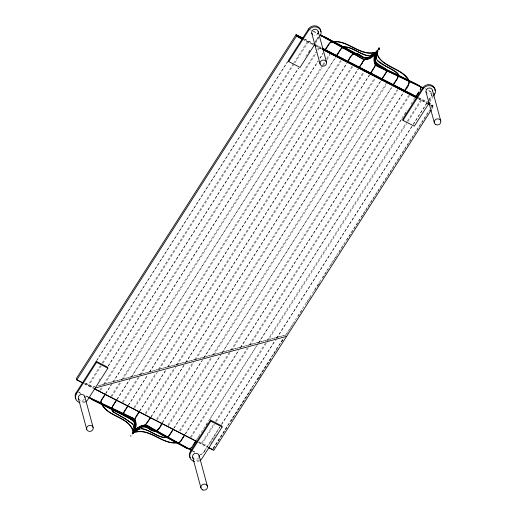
<?xml version="1.0" encoding="UTF-8"?>
<svg xmlns="http://www.w3.org/2000/svg" width="516" height="516" viewBox="0 0 516 516"><rect width="100%" height="100%" fill="white"/><g stroke="black" fill="none" stroke-linecap="round" stroke-linejoin="round"><path stroke-width="0.39" stroke-dasharray="2.58 1.94" d="M204.775 450.861L202.246 453.777L199.976 454.39M318.075 37.275L316.792 39.545L318.269 37.449M96.337 360.794L287.599 61.456M96.995 360.258L287.825 61.598M100.439 365.657L88.288 384.678L88.571 385.742L101.162 366.038M102.174 362.935L293.172 64.016M293.604 63.333L307.929 40.912L308.22 41.977L293.894 64.397M102.897 363.322L293.456 65.074M99.001 380.202L99.865 378.847M108.108 365.947L298.5 67.964M305.872 56.425L310.213 49.639M315.418 41.493L316.727 39.455M108.334 366.089L298.732 68.106M308.703 52.497L310.439 49.781M315.212 42.312L318.617 36.836M315.476 43.267L318.907 37.9M99.62 390.509L101.355 387.793M103.529 384.394L315.792 52.181M317.534 49.465L319.269 46.75L319.552 47.807L317.385 51.207M100.775 390.212L102.948 386.819M104.684 384.098L316.947 51.884M105.567 393.502L111.204 384.678M112.939 381.963L318.082 60.901M319.81 58.185L323.28 52.755M105.793 393.643L112.733 382.782M113.165 382.104L318.308 61.043M320.043 58.327L323.074 53.574M110.959 396.34L119.641 382.756M121.376 380.034L322.358 65.487M322.79 64.81L324.525 62.088M326.699 58.695L329.737 53.935M111.675 396.727L120.796 382.459M122.963 379.06L323.074 65.867M323.513 65.19L326.551 60.437M326.983 59.759L330.021 54.999M116.9 399.332L130.348 378.293M130.78 377.615L335.484 57.231M117.126 399.474L129.703 379.789M131.877 376.396L335.71 57.373M122.292 402.17L139.223 375.674M139.655 374.997L340.637 60.449M123.014 402.557L139.075 377.422M140.81 374.7L341.36 60.83M128.239 405.163L147.318 375.3M149.492 371.907L346.823 63.062M128.465 405.305L147.982 374.758M149.717 372.042L347.049 63.204M134.063 407.324L156.2 372.675M158.373 369.282L351.97 66.28M134.354 408.388L157.354 372.384M159.096 369.662L352.692 66.667M139.572 410.994L165.597 370.269M167.765 366.876L358.156 68.892M139.797 411.136L165.823 370.411M167.99 367.018L358.388 69.034M145.402 413.155L174.485 367.637M176.22 364.922L363.741 71.434M145.686 414.219L176.504 365.986M176.943 365.302L364.032 72.498M150.911 416.831L183.87 365.244M185.605 362.529L369.495 74.723M151.136 416.967L184.096 365.38M185.831 362.664L369.72 74.865M156.735 418.986L192.333 363.277M194.5 359.884L374.642 77.942M157.025 420.05L193.919 362.303M195.654 359.588L375.364 78.329M162.243 422.662L201.711 360.89M203.446 358.175L380.827 80.561M162.469 422.798L203.672 358.317M204.11 357.64L381.06 80.696M168.074 424.823L210.612 358.239M212.347 355.524L386.413 83.095M168.358 425.881L211.766 357.949M213.94 354.55L386.703 84.16M173.582 428.493L221.287 353.828M221.725 353.15L392.166 86.391M174.24 427.951L220.648 355.324M222.815 351.931L391.96 87.21M179.407 430.654L230.194 351.164M230.626 350.487L397.314 89.61M180.129 431.034L230.046 352.905M231.787 350.19L398.036 89.99M184.915 434.324L238.695 350.158M240.43 347.442L403.506 92.222M185.579 433.788L238.921 350.3M240.656 347.584L403.731 92.364M190.307 437.162L247.177 348.165M249.344 344.772L408.653 95.441M191.03 437.549L248.331 347.868M250.066 345.152L409.807 95.144M196.254 440.154L257.839 343.772M258.271 343.088L407.034 110.269M410.936 104.161L414.838 98.053M197.783 438.258L199.518 435.543M206.019 425.365L208.193 421.972M209.922 419.256L257.2 345.268M258.935 342.553L401.622 119.235M404.654 114.487L406.389 111.772M213.366 424.655L201.646 442.992L201.93 444.057L214.521 424.358M215.533 421.256L265.456 343.127M267.191 340.412L406.969 121.653M407.401 120.976L421.288 99.233L421.578 100.297L406.821 123.395M216.256 421.637L266.611 342.83M267.043 342.153L406.382 124.072M204.555 450.739L219.732 426.984M221.467 424.268L274.815 340.779M276.55 338.064L412.729 124.93M413.161 124.246L428.345 100.491M428.777 99.814L431.46 95.634L431.879 93.48L431.312 92.429L428.577 90.642M219.958 427.125L203.388 453.042L201.382 454.557L199.944 454.654M221.693 424.41L276.344 338.883M276.776 338.206L412.955 125.066M413.387 124.388L428.57 100.633M429.002 99.956L431.692 95.744L432.144 93.415L431.499 92.248L428.686 90.403M210.696 443.379L216.269 434.659M429.46 100.988L432.892 95.621M429.751 102.052L433.176 96.686M212.921 448.61L283.742 337.774M213.418 448.146L283.736 338.09M285.471 335.374L429.589 109.818M431.324 107.102L432.627 105.064L430.479 103.961M213.379 448.849L226.834 427.783M231.174 420.992L252.008 388.38M257.652 379.55L271.113 358.491M273.712 354.415L277.189 348.977M281.53 342.185L283.697 338.786M286.735 334.033L294.552 321.803M298.022 316.366L302.363 309.574M306.704 302.782L311.477 295.307M314.521 290.553L319.726 282.4M322.764 277.647L328.408 268.81M330.582 265.418L336.658 255.904M338.825 252.505L344.469 243.675M346.642 240.282L362.703 215.14M363.135 214.463L429.551 110.521M431.718 107.122L433.021 105.083L430.17 103.619M259.038 378.254L260.767 375.551M318.359 285.419L320.094 282.697M431.615 108.166L432.911 106.128L432.627 105.064M431.692 109.289L433.427 106.573L433.021 105.083M85.469 383.046L93.112 386.974L94.66 386.555M97.763 385.723L285.471 335.071L98.601 385.723M94.718 386.768L93.112 386.974M310.219 29.857L311.483 30.354M85.92 395.888L88.088 396.907M85.811 396.12L88.7 397.481M425.068 88.688L427.242 89.719M304.64 39.042L313.199 43.441M316.056 44.911L321.049 47.478M418.76 97.743L427.319 102.149M304.388 39.093L313.78 43.924M314.309 44.195L321.391 47.84M418.308 97.698L427.667 102.516M313.347 44.615L303.627 39.79L312.889 44.563M418.592 98.762L427.196 103.194M430.763 105.025L432.911 106.128M417.734 98.504L427.003 103.271M430.57 105.109L433.427 106.573M85.411 383.201L93.951 387.593M199.518 441.902L208.019 446.276M84.476 383.807L93.531 388.29M198.389 442.238L207.6 446.972M84.482 383.82L93.454 388.251M198.744 442.605L207.335 447.024M192.655 450.823L194.771 451.997M192.558 451.068L194.674 452.242M313.38 31.102L318.243 33.824M313.283 31.341L318.146 34.062M78.845 392.07L81.031 393.489M78.677 392.263L80.354 393.353M199.215 459.762A6.663 6.069 -15.1 0 1 195.886 460.659M199.505 460.827A6.663 6.069 -15.1 0 1 196.17 461.723M198.699 457.769A3.335 3.038 -15.1 0 1 194.151 458.995M318.153 32.992A3.335 3.032 -15.1 0 1 314.044 35.249M84.431 401.235A6.663 6.069 -15.1 0 1 79.903 401.712M85.23 402.041A6.663 6.069 -15.1 0 1 80.754 402.873M84.431 398.984A3.335 3.032 -15.1 0 1 79.877 400.21M432.073 92.519A3.335 3.038 -15.1 0 1 427.525 93.751M321.487 48.956L316.489 46.388L321.449 48.968"/><path stroke-width="0.77" d="M130.793 435.878L130.903 436.188L130.845 435.827M132.541 433.711C135.044 430.925 138.127 419.818 130.148 418.302L92.796 399.739L90.087 397.901M377.596 50.652L377.589 50.768M378.376 49.781L378.293 49.465L378.318 49.813M141.971 428.757L139.43 428.99M133.405 431.499L133.921 428.938L133.786 426.21M133.65 431.57L134.173 428.944L134.037 426.164M376.532 53.025L376.009 55.644L376.145 58.424M376.777 53.084L376.261 55.644L376.396 58.373M377.893 50.684L377.254 53.664C379.95 69.099 422.54 71.718 404.596 91.003L404.202 90.874L404.57 91.022M132.238 433.717L132.876 430.744C127.865 415.999 105.535 416.999 100.73 401.835L101.142 400.422L105.129 394.179M375.848 53.883C371.281 61.959 380.028 66.396 385.962 69.092L386.529 70.15L386.103 72.324L381.266 79.877M376.093 53.954C370.759 63.642 382.369 65.01 386.794 70.086L386.349 72.414L381.492 80.019M134.199 429.583C138.236 421.798 129.419 418.257 124.021 415.58L123.363 414.406L123.821 412.065L127.807 405.847M374.868 53.329C372.339 58.469 363.419 57.469 362.219 62.836M370.359 73.369L373.397 68.615C377.744 64.603 372.275 58.508 375.945 54.109M368.192 55.786L370.746 55.541M134.057 430.512C140.094 421.159 128.2 418.824 123.627 414.342L124.053 412.174L128.032 405.982M420.153 89.842L420.617 87.681L420.056 86.611L417.38 84.817L380.15 66.699C373.023 64.681 374.171 55.773 377.815 51.394C374.461 55.967 373.436 64.5 380.253 66.467L417.489 84.579L420.263 86.443L420.882 87.617L420.392 89.932M191.855 450.674L149.601 427.138C143.841 422.701 136.824 427.777 133.779 432.64C136.372 427.377 143.964 422.469 149.704 426.9L191.952 450.429M133.999 430.299L132.399 433.788M321.487 35.604L324.661 36.784L361.09 56.173C367.05 60.804 373.816 54.722 376.996 50.523M88.81 397.249L130.754 416.993C137.791 418.863 137.05 428.009 133.315 432.247C136.598 427.558 137.527 419.134 130.651 417.225L88.7 397.481M418.798 91.945L415.27 97.376M193.442 445.031L196.048 440.974M376.564 52.11C374.094 56.696 366.283 62.591 360.51 57.792L320.23 35.23M89.919 398.088L92.68 399.971L130.038 418.534C137.417 420.308 135.115 430.209 132.477 433.782M132.606 433.795L134.237 430.389L135.256 426.764L134.721 419.16L139.365 411.813M376.57 51.968C372.939 56.773 372.468 65.345 379.35 67.319L422.785 87.894M376.615 51.942C373.939 56.302 372.178 65.177 379.453 67.08L423.617 88.004M134.289 430.608C137.714 426.1 132.851 419.689 136.54 415.735M376.158 54.232L374.745 57.915L375.442 65.351L370.649 73.659L370.198 73.382L370.565 73.53M193.223 444.895C192.152 448.275 188.508 449.791 185.573 447.424L149.04 427.583C143.158 423.262 136.14 428.028 132.999 433.363M303.215 38.307L296.081 34.637L76.439 378.402L76.839 379.886L83.095 383.104M75.949 398.958A6.663 6.069 -15.1 0 1 76.084 392.85L96.234 361.316L107.567 367.147L107.857 368.211L87.707 399.745A6.663 6.069 -15.1 0 1 85.727 401.745M320.862 31.747A6.663 6.069 -15.1 0 0 316.089 25.968A6.663 6.069 -15.1 0 0 308.568 28.993L288.425 60.527L288.708 61.591L300.048 67.422L315.05 43.937M79.645 402.628A6.663 6.069 -15.1 0 1 76.374 393.914L96.518 362.38L96.234 361.316M288.708 61.591L308.858 30.057A6.663 6.069 -15.1 0 1 317.959 27.6A6.663 6.069 -15.1 0 1 320.191 35.888M324.99 50.058L325.306 50.336L324.854 50.052L329.453 43.125L330.601 42.093C346.591 37.965 358.93 56.179 374.706 52.419M105.361 394.321L101.381 400.506L100.994 401.835C105.844 416.87 128.291 415.844 133.141 430.731M325.241 50.181L329.64 43.299L330.73 42.325C346.7 38.326 359.033 56.541 374.822 52.651M116.468 400.01L112.488 406.234L111.637 409.188L112.062 410.684L113.152 412.032M336.329 55.896L336.638 56.167L336.187 55.883L340.792 48.962L343.185 46.827C352.06 46.15 359.42 54.174 368.198 55.593M116.693 400.152L112.707 406.356L111.901 409.188L113.333 411.858M336.58 56.012L340.973 49.13L343.301 47.053C352.112 46.543 359.433 54.419 368.166 55.838M347.687 61.707C351.164 54.367 354.311 50.258 361.568 56.057C365.87 59.359 371.81 57.553 374.958 53.567M347.887 61.868L347.526 61.72L347.887 61.868C351.39 54.625 354.26 50.549 361.464 56.296C365.857 59.637 371.92 57.818 375.132 53.748M136.54 415.748L139.139 411.678M359.059 67.583L359.31 67.828L358.859 67.551L362.2 62.907M359.252 67.68L362.29 62.926M150.479 417.508L145.57 424.623L137.972 427.764L135.044 430.77M150.704 417.65L145.725 424.823L138.107 427.983L135.231 430.944M161.811 423.339C158.625 430.447 155.477 433.543 148.724 428.319C144.299 425.029 138.288 426.951 135.089 430.995M162.037 423.481C158.851 430.667 155.445 433.866 148.621 428.557C144.286 425.313 138.404 427.216 135.276 431.189M173.15 429.17L169.184 435.369L166.855 437.439C158.031 437.929 150.717 430.028 141.971 428.583M393.063 85.082L393.321 85.327L392.87 85.043L397.455 78.142L398.262 75.323C393.908 67.983 383.22 66.751 377.228 60.566M173.376 429.312L169.371 435.543L166.978 437.671C158.083 438.323 150.73 430.273 141.939 428.835M393.263 85.172L397.675 78.264L398.526 75.304L398.1 73.814L397.01 72.472L392.992 70.118M184.483 435.001L180.516 441.212L179.439 442.173C163.469 446.205 151.169 428.041 135.366 431.937M404.37 90.861L408.788 83.973L409.175 82.644C404.118 67.59 381.95 68.538 376.996 53.683M184.709 435.143L180.716 441.361L179.555 442.406C163.591 446.553 151.227 428.377 135.476 432.169M193.216 444.908L195.822 440.832M415.496 97.518L418.966 92.087M190.217 457.744A6.663 6.069 -15.1 0 1 190.352 451.635L210.502 420.101L221.841 425.932L222.125 426.996L201.975 458.531A6.663 6.069 -15.1 0 1 199.995 460.53M435.13 90.532A6.663 6.069 -15.1 0 0 430.357 84.753A6.663 6.069 -15.1 0 0 422.843 87.778L402.693 119.312L402.977 120.376L414.316 126.207L429.318 102.723M194.461 461.556A6.663 6.069 -15.1 0 1 190.643 452.7L210.792 421.166L210.502 420.101M402.977 120.376L423.126 88.842A6.663 6.069 -15.1 0 1 432.227 86.385A6.663 6.069 -15.1 0 1 434.466 94.673L433.608 96.015M431.26 109.966L213.779 450.339L208.767 447.759M362.284 62.926C364.361 57.186 372.404 58.863 375.055 53.496M133.199 433.537C136.276 428.306 143.151 423.546 148.937 427.822L185.483 447.669C187.566 448.875 190.539 449.63 192.087 447.23M376.428 52.039C373.268 57.205 366.347 61.901 360.613 57.553L320.326 34.991M377.293 60.449L376.235 58.353M374.59 53.548C371.449 57.65 365.457 59.637 360.987 56.412L324.57 37.023L321.455 35.868M375.583 52.38L370.682 55.354M375.758 52.561L370.765 55.593M134.553 432.034L139.455 429.067M132.844 424.042L133.921 426.132M139.372 428.822L136.637 430.118L134.437 431.879M95.067 388.045L286.599 336.368M377.925 49.691L377.989 49.691M322.474 48.214L417.334 97.014M303.04 38.397L296.597 35.082L296.881 36.146M322.1 48.207L417.038 97.047M428.332 102.858L429.796 103.606M313.883 44.892L315.773 46.021M322.655 49.407L416.618 97.743M427.899 103.548L429.344 104.296M314.315 45.298L315.74 46.034M322.874 49.704L417.018 98.137M427.719 103.639L429.86 104.742M96.518 362.38L107.857 368.211M210.792 421.166L222.125 426.996M82.876 382.808L76.839 379.886L296.487 36.126L296.081 34.637M94.241 388.658L196.97 441.509M208.986 447.688L213.269 449.887M94.228 388.832L197.312 441.864M113.314 411.845L125.317 418.676L132.935 424.004M113.172 412.045L125.201 418.895L132.78 424.184M393.011 70.131L384.968 65.655L377.422 60.398M434.175 93.609L434.466 94.673M432.46 90.197L440.774 121.028M426.023 91.932L434.343 122.769M422.843 87.778L423.126 88.842M409.956 93.402L410.239 94.467M398.616 87.572L398.907 88.636M387.284 81.741L387.568 82.799M375.945 75.904L376.235 76.968M364.612 70.073L364.896 71.137M353.273 64.242L353.563 65.306M341.94 58.411L342.224 59.475M330.601 52.58L330.891 53.645M318.185 31.412L326.512 62.249A3.335 3.032 -15.1 0 1 322.371 66.087A3.335 3.032 -15.1 0 1 320.997 61.011A3.335 3.032 -15.1 0 1 326.512 62.249M311.754 33.147L320.075 63.984M308.568 28.993L308.858 30.057M199.086 455.441L207.406 486.278M192.649 457.176L200.969 488.013M190.352 451.635L190.643 452.7M84.811 396.656L93.138 427.493A3.335 3.032 -15.1 0 1 88.997 431.331A3.335 3.032 -15.1 0 1 87.623 426.261A3.335 3.032 -15.1 0 1 93.138 427.493M78.38 398.391L86.701 429.228M76.084 392.85L76.374 393.914M193.474 458.524A3.335 3.038 -15.1 0 1 195.074 453.383A3.335 3.038 -15.1 0 1 199.047 457.021M312.58 34.495A3.335 3.032 -15.1 0 1 314.18 29.348A3.335 3.032 -15.1 0 1 318.153 32.992M79.206 399.739A3.335 3.032 -15.1 0 1 80.393 394.734A3.335 3.032 -15.1 0 1 84.908 397.443M426.339 92.661A3.335 3.038 -15.1 0 1 428.448 88.133A3.335 3.038 -15.1 0 1 432.55 90.984M302.183 38.39L302.634 38.668L302.195 38.377M381.53 79.212L381.982 79.496L381.55 79.2M415.541 96.711L415.993 96.989L415.554 96.692M379.389 48.936L379.473 49.246L379.389 48.936M379.176 48.007L379.266 48.323L379.202 47.969M378.544 48.214L379.086 48.22L378.544 48.214M378.176 48.007L378.176 48.007M302.911 39.422L296.487 36.126L302.905 39.429M202.472 489.832A3.335 3.038 -15.1 0 0 207.496 487.065A3.335 3.038 -15.1 0 0 202.588 484.537A3.335 3.038 -15.1 0 0 202.472 489.832M435.846 124.582A3.335 3.038 -15.1 0 0 440.87 121.815A3.335 3.038 -15.1 0 0 435.962 119.293A3.335 3.038 -15.1 0 0 435.846 124.582"/></g></svg>
